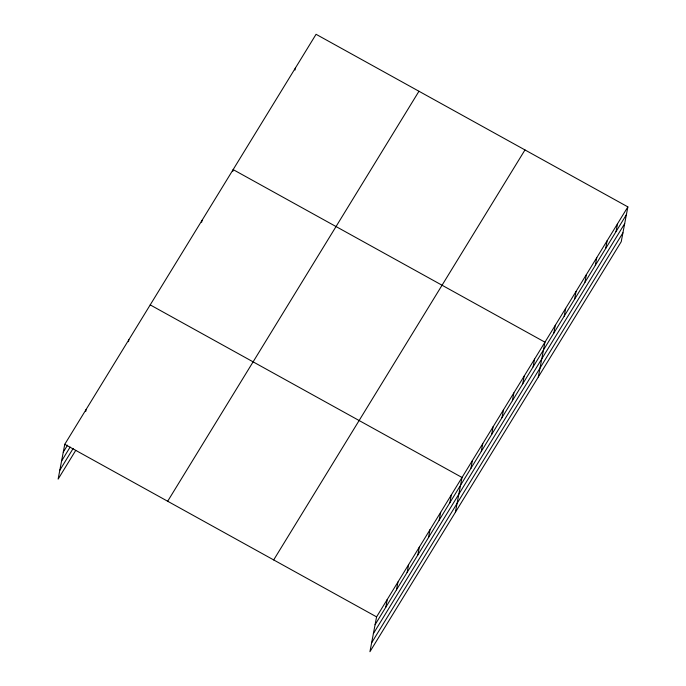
<?xml version="1.0" encoding="UTF-8"?>
<svg xmlns="http://www.w3.org/2000/svg" width="686" height="686" viewBox="0 0 686 686"><rect width="100%" height="100%" fill="white"/><g stroke="black" fill="none" stroke-linecap="round" stroke-linejoin="round"><path stroke-width="1.03" d="M627.87 206.889L376.58 616.877L369.934 651.7L621.233 241.704L627.87 206.889L316.066 34.3L64.767 444.296L58.13 479.111L75.752 450.359M85.759 411.403L86.127 409.448M128.479 341.705L128.848 339.742M201.667 222.29L202.036 220.335M232.76 171.56L233.137 169.596L544.95 342.185L538.304 377M294.963 70.083L295.332 68.128M385.764 607.29L387.256 599.453M396.439 589.866L397.94 582.028M407.124 572.441L408.616 564.604M417.8 555.017L419.3 547.179M428.484 537.592L429.976 529.755M439.16 520.168L440.661 512.331M449.845 502.744L451.337 494.906M455.375 512.305L462.021 477.482L150.208 304.893M470.888 468.409L472.388 460.572M481.255 451.491L482.747 443.662M491.622 434.581L493.114 426.743M501.989 417.671L503.481 409.834M512.356 400.761L513.848 392.924M522.723 383.843L524.215 376.014M533.082 366.933L534.583 359.095M553.816 333.104L555.308 325.275M564.184 316.195L565.676 308.357M574.551 299.285L576.043 291.447M584.918 282.375L586.41 274.537M595.285 265.456L596.777 257.627M605.644 248.546L607.144 240.709M616.011 231.636L617.511 223.799M63.275 452.125L67.545 445.163M61.577 461.035L70.118 447.092M59.828 470.21L73.179 448.43M167.667 501.252L418.966 91.255M273.68 559.93L524.979 149.934M375.079 624.714L626.378 214.727M373.381 633.624L624.68 223.627M371.632 642.799L622.931 232.803M64.767 444.296L376.58 616.877"/></g></svg>
